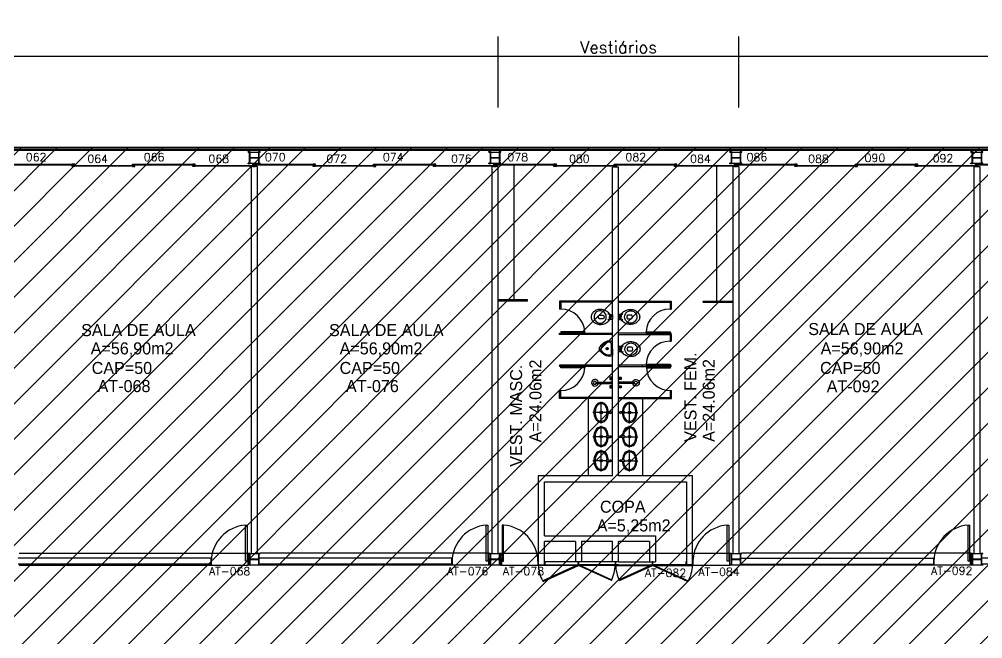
# Model space of a CAD drawing. Extents: x 966 to 1086, y 39 to 70.
# Drawn here: x 1010.94 to 1034.94, y 54.78 to 70.21 of the extents above; entities that cross this region are included whole.
import ezdxf
from ezdxf.enums import TextEntityAlignment as Align

# ---------------------------------------------------------------- set-up
doc = ezdxf.new("R2010")
doc.units = 0
doc.header["$LTSCALE"] = 0.5
doc.header["$MEASUREMENT"] = 0
doc.header["$PDMODE"] = 34
doc.header["$PDSIZE"] = 0.1
doc.layers.get('0').update_dxf_attribs({"color": 3, "linetype": 'CONTINUOUS'})
doc.layers.get('DEFPOINTS').update_dxf_attribs({"linetype": 'CONTINUOUS'})
for name, color, linetype in [('2', 2, 'CONTINUOUS'), ('3', 2, 'CONTINUOUS'), ('BLK', 2, 'CONTINUOUS'), ('DIVISORIA', 1, 'CONTINUOUS'), ('ENDEREÇO', 2, 'CONTINUOUS'), ('EQUIP', 7, 'CONTINUOUS'), ('EQUIP_I', 13, 'CONTINUOUS'), ('MATRIZ', 2, 'CONTINUOUS'), ('MATRIZ-1', 1, 'CONTINUOUS'), ('NMOD', 2, 'CONTINUOUS'), ('TEXTO-CENTRO-CUSTO', 2, 'CONTINUOUS')]:
    doc.layers.add(name, color=color, linetype=linetype)
doc.styles.add('FONTE', font='FONTE.shx', dxfattribs={"height": 0.4})
doc.styles.add('ROMANS', font='simplex.shx', dxfattribs={"height": 0.3})
doc.styles.add('UNB-100', font='simplex.shx', dxfattribs={"height": 0.2})
doc.dimstyles.new('1', dxfattribs={"dimtxt": 0.3, "dimasz": 0.18, "dimexe": 0.5, "dimexo": 1, "dimgap": 0.08, "dimtad": 1, "dimdec": 4, "dimzin": 12, "dimdsep": 46, "dimtxsty": 'ROMANS', "dimblk1": 'NONE', "dimblk2": 'NONE', "dimsah": 1, "dimcen": 0, "dimclrd": 2, "dimclre": 2, "dimclrt": 2, "dimadec": 0, "dimazin": 0, "dimtfac": 1, "dimtdec": 4, "dimtofl": 0, "dimtmove": 2, "dimatfit": 3, "dimldrblk": 'NONE', "dimfxl": 0, "dimtolj": 1, "dimtzin": 4, "dimarcsym": 0})

# ---------------------------------------------------------------- blocks, each defined once
blk = doc.blocks.new('*D11')
at = {"color": 2, "linetype": 'ByBlock'}
for p, q in [((778.792, 160.257), (778.792, 162.027)), ((796.792, 160.257), (796.792, 162.027)), ((796.792, 161.527), (778.792, 161.527))]:
    blk.add_line(p, q, dxfattribs=at)
at = {"layer": 'DEFPOINTS', "color": 0, "linetype": 'ByBlock'}
for p in [(778.792, 161.527), (778.792, 159.257), (796.792, 159.257)]:
    blk.add_point(p, dxfattribs=at)
at = {"color": 2, "linetype": 'ByBlock', "insert": (787.792, 161.757), "char_height": 0.3, "attachment_point": 5, "style": 'ROMANS'}
blk.add_mtext('\\A1;Salas de Aula', dxfattribs=at)
blk = doc.blocks.new('_NONE')
at = {"color": 0, "linetype": 'ByBlock'}
blk.add_circle((0, 0), 0.25, dxfattribs=at)
blk = doc.blocks.new('*D12')
at = {"layer": 'DEFPOINTS', "color": 0, "linetype": 'Continuous'}
for p in [(974.865, 69.283), (974.865, 67.013), (1022.874, 67.013)]:
    blk.add_point(p, dxfattribs=at)
at = {"layer": 'TEXTO-CENTRO-CUSTO', "color": 2, "linetype": 'Continuous', "lineweight": -2}
for p, q in [((974.865, 68.013), (974.865, 69.783)), ((1022.874, 68.013), (1022.874, 69.783)), ((1022.874, 69.283), (974.865, 69.283))]:
    blk.add_line(p, q, dxfattribs=at)
at = {"layer": 'TEXTO-CENTRO-CUSTO', "color": 2, "linetype": 'Continuous', "insert": (998.87, 69.513), "char_height": 0.3, "attachment_point": 5, "style": 'ROMANS'}
blk.add_mtext('\\A1;Salas de Aula', dxfattribs=at)
blk = doc.blocks.new('*D13')
at = {"layer": 'DEFPOINTS', "color": 0, "linetype": 'Continuous'}
for p in [(1022.874, 69.283), (1022.874, 67.013), (1028.867, 67.013)]:
    blk.add_point(p, dxfattribs=at)
at = {"layer": 'TEXTO-CENTRO-CUSTO', "color": 2, "linetype": 'Continuous', "lineweight": -2}
for p, q in [((1022.874, 68.013), (1022.874, 69.783)), ((1028.867, 68.013), (1028.867, 69.783)), ((1028.867, 69.283), (1022.874, 69.283))]:
    blk.add_line(p, q, dxfattribs=at)
at = {"layer": 'TEXTO-CENTRO-CUSTO', "color": 2, "linetype": 'Continuous', "insert": (1025.871, 69.513), "char_height": 0.3, "attachment_point": 5, "style": 'ROMANS'}
blk.add_mtext('\\A1;Vestiários', dxfattribs=at)
blk = doc.blocks.new('Vsimples')
at = {"color": 2}
for p, q in [((0, 0), (0, 0.052)), ((0, -0.051), (0, 0)), ((0.012, 0.062), (0.07, 0.062)), ((0.07, 0.069), (0.07, 0.074)), ((0.07, 0.062), (0.07, 0.069)), ((0.07, -0.062), (0.012, -0.062)), ((0.07, -0.069), (0.07, -0.062)), ((0.07, -0.074), (0.07, -0.069))]:
    blk.add_line(p, q, dxfattribs=at)
for points in [[(0.07, 0.044, -0.380199), (0.062, 0.036), (0.051, 0.036, -0.087349), (0.047, 0.037, 0.172037), (0.038, 0.037, 0.102747), (0.036, 0.036, 0.167994), (0.035, 0.032), (0.035, 0)], [(0.07, -0.044, 0.380199), (0.062, -0.036), (0.051, -0.036, 0.087349), (0.047, -0.037, -0.172037), (0.038, -0.037, -0.102747), (0.036, -0.036, -0.167994), (0.035, -0.032), (0.035, 0)]]:
    blk.add_lwpolyline(points, format="xyb", dxfattribs=at)
at = {"color": 1}
blk.add_lwpolyline([(0.046, -0.035), (0.046, 0), (0.046, 0.035)], dxfattribs=at)
at = {"color": 2}
for points in [[(0.07, 0.062), (0.07, 0)], [(0.07, -0.062), (0.07, 0)]]:
    blk.add_lwpolyline(points, dxfattribs=at)
at = {"color": 1}
for points in [[(0.152, 0, 0.268395), (0.23, -0.133, 0.179674), (0.33, -0.151, 0.170707), (0.421, -0.1, 0.179561), (0.457, 0, 0.179561), (0.421, 0.1, 0.170707), (0.33, 0.151, 0.179674), (0.23, 0.133, 0.268395)], [(0.343, 0.03, -0.183333), (0.343, -0.03, -0.302776), (0.32, -0.044), (0.224, -0.044, -0.370787), (0.224, 0.044), (0.32, 0.044, -0.302776)]]:
    blk.add_lwpolyline(points, format="xyb", close=True, dxfattribs=at)
for centre in [(0.1, 0.073), (0.1, -0.073)]:
    blk.add_circle(centre, 0.0075, dxfattribs=at)
at = {"color": 2}
for centre, radius, start, end in [((0.012, 0.051), 0.0118, 88.7011, 176.3198), ((0.08, 0.075), 0.0102, 134.7561, 181.6914), ((0.311, -0.132), 0.32, 124.4619, 138.0521), ((0.318, -0.145), 0.335, 105.2525, 124.1524), ((0.3, -0.055), 0.243, 82.9547, 106.7622), ((0.302, -0.06), 0.248, 58.927, 83.517), ((0.289, -0.076), 0.268, 38.1603, 58.3191), ((0.381, 0), 0.149, 359.8718, 36.9981), ((0.012, -0.051), 0.0118, 183.6802, 271.2989), ((0.08, -0.075), 0.0102, 178.3086, 225.2439), ((0.311, 0.132), 0.32, 221.9479, 235.5381), ((0.318, 0.145), 0.335, 235.8476, 254.7475), ((0.3, 0.055), 0.243, 253.2378, 277.0453), ((0.302, 0.06), 0.248, 276.483, 301.073), ((0.289, 0.076), 0.268, 301.6809, 321.8397), ((0.381, 0), 0.149, 323.0019, 0.1282)]:
    blk.add_arc(centre, radius, start, end, dxfattribs=at)
blk = doc.blocks.new('CHUV')
at = {"linetype": 'Continuous'}
for p, q in [((-0.015, 0.401), (-0.015, 0.019)), ((0.015, 0.4), (0.015, 0.019)), ((-0.028, 0.019), (-0.039, 0)), ((-0.039, 0), (0.039, 0)), ((-0.028, 0.019), (0.028, 0.019)), ((0.028, 0.019), (0.039, 0))]:
    blk.add_line(p, q, dxfattribs=at)
for radius, start, end in [(0.0833, 279.9041, 259.1487), (0.0383, 291.9768, 245.8195)]:
    blk.add_arc((0.001, 0.436), radius, start, end, dxfattribs=at)
blk = doc.blocks.new('Chuveiro')
at = {"layer": 'EQUIP', "color": 1}
for p, q in [((0.016, 0.117), (-0.001, 0.117)), ((0.016, 0.084), (-0.001, 0.084)), ((0.032, 0.112), (0.032, 0.09)), ((0.065, 0.117), (0.038, 0.117)), ((0.038, 0.084), (0.065, 0.084)), ((0.016, -0.092), (-0.001, -0.092)), ((0.016, -0.125), (-0.001, -0.125)), ((0.032, -0.097), (0.032, -0.119)), ((0.065, -0.092), (0.038, -0.092)), ((0.038, -0.125), (0.065, -0.125))]:
    blk.add_line(p, q, dxfattribs=at)
for points in [[(0.016, 0.128), (0.016, 0.073), (0.065, 0.073), (0.065, 0.128)], [(0.016, -0.081), (0.016, -0.136), (0.065, -0.136), (0.065, -0.081)]]:
    blk.add_lwpolyline(points, close=True, dxfattribs=at)
for centre, start, end in [((0.038, 0.112), 90, 180), ((0.038, 0.09), 180, 270), ((0.038, -0.097), 90, 180), ((0.038, -0.119), 180, 270)]:
    blk.add_arc(centre, 0.0055, start, end, dxfattribs=at)
at = {"layer": '2', "rotation": 270}
blk.add_blockref('CHUV', (0, 0), dxfattribs=at)
blk = doc.blocks.new('Mic_plt')
at = {"layer": 'EQUIP', "color": 2, "linetype": 'ByBlock'}
blk.add_line((-0.173, 0.13), (0.177, 0.13), dxfattribs=at)
blk.add_lwpolyline([(0.177, 0.13), (0.193, 0.092), (0.198, 0.052), (0.193, 0.013), (0.181, -0.025), (0.163, -0.062), (0.141, -0.095), (0.116, -0.125), (0.092, -0.15), (0.068, -0.17), (0.045, -0.184), (0.023, -0.192), (0.002, -0.195), (-0.02, -0.192), (-0.042, -0.184), (-0.065, -0.17), (-0.088, -0.15), (-0.113, -0.125), (-0.138, -0.095), (-0.16, -0.062), (-0.178, -0.025), (-0.19, 0.013), (-0.195, 0.052), (-0.19, 0.092), (-0.173, 0.13)], dxfattribs=at)
at = {"layer": 'EQUIP_I', "color": 1}
blk.add_line((-0.103, 0.1), (0.106, 0.1), dxfattribs=at)
blk.add_lwpolyline([(0.106, 0.1), (0.138, 0.094), (0.158, 0.077), (0.166, 0.053), (0.165, 0.024), (0.156, -0.009), (0.141, -0.043), (0.121, -0.075), (0.099, -0.102), (0.076, -0.124), (0.051, -0.139), (0.026, -0.147), (0.001, -0.149), (-0.024, -0.145), (-0.05, -0.135), (-0.074, -0.119), (-0.099, -0.097), (-0.122, -0.069), (-0.142, -0.038), (-0.158, -0.005), (-0.167, 0.026), (-0.168, 0.055), (-0.159, 0.078), (-0.138, 0.094), (-0.103, 0.1)], dxfattribs=at)
for centre, radius in [((0.002, -0.001), 0.0275), ((-0.02, 0.002), 0.00274), ((-0.018, 0.008), 0.00274), ((-0.015, 0.013), 0.00274), ((-0.01, 0.017), 0.00274), ((-0.005, 0.02), 0.00274), ((0.002, -0.001), 0.00744), ((0.002, 0.021), 0.00274), ((0.008, 0.02), 0.00274), ((0.013, 0.017), 0.00274), ((0.018, 0.013), 0.00274), ((0.021, 0.008), 0.00274), ((0.023, 0.002), 0.00274), ((-0.02, -0.004), 0.00274), ((-0.018, -0.01), 0.00274), ((-0.015, -0.016), 0.00274), ((-0.01, -0.02), 0.00274), ((-0.005, -0.022), 0.00274), ((0.002, -0.023), 0.00274), ((0.008, -0.022), 0.00274), ((0.013, -0.02), 0.00274), ((0.018, -0.016), 0.00274), ((0.021, -0.01), 0.00274), ((0.023, -0.004), 0.00274)]:
    blk.add_circle(centre, radius, dxfattribs=at)

msp = doc.modelspace()

# ---------------------------------------------------------------- hatches: boundary and pattern name
at = {"layer": 'DIVISORIA'}
h = msp.add_hatch(dxfattribs=at)
h.set_pattern_fill('ANSI31', color=256, scale=5, style=0)
h.paths.add_polyline_path([(965.64165, 67.0132), (965.64165, 42.5132), (1085.94106, 42.5132), (1085.94106, 67.0132)])

# ---------------------------------------------------------------- linework, layer by layer
msp.add_lwpolyline([(965.64165, 67.0132), (1085.94106, 67.0132), (1085.94106, 42.5132), (965.64165, 42.5132)], close=True)
at = {"layer": 'MATRIZ'}
for p, q in [((1016.71665, 66.53948), (1016.71665, 56.90082)), ((1016.86665, 66.53948), (1016.71665, 66.53948)), ((1016.86665, 66.53948), (1016.86665, 56.90082)), ((1022.71665, 66.53948), (1022.71665, 56.90082)), ((1022.86665, 66.53948), (1022.71665, 66.53948)), ((1022.86665, 66.53948), (1022.86665, 56.90082)), ((1023.26665, 63.22141), (1023.26665, 66.58678)), ((1025.71665, 58.8382), (1025.71665, 66.52558)), ((1025.86665, 66.52558), (1025.71665, 66.52558)), ((1025.86665, 58.8382), (1025.86665, 66.52558)), ((1028.31665, 63.19141), (1028.31665, 66.54118)), ((1028.71665, 66.53948), (1028.71665, 56.90082)), ((1028.86665, 66.53948), (1028.71665, 66.53948)), ((1028.86665, 66.53948), (1028.86665, 56.90082)), ((1034.71665, 66.53948), (1034.71665, 56.90082)), ((1034.71665, 66.53948), (1034.86665, 66.53948)), ((1034.86665, 66.53948), (1034.86665, 56.90082)), ((1023.60165, 63.22141), (1022.86665, 63.22141)), ((1023.60165, 63.19141), (1022.86665, 63.19141)), ((1023.60165, 63.19027), (1023.60165, 63.22027)), ((1025.71665, 63.19141), (1024.40165, 63.19141)), ((1024.40165, 63.19141), (1024.40165, 62.99141)), ((1025.71665, 63.16141), (1024.40165, 63.16141)), ((1024.43165, 63.16141), (1024.43165, 62.99141)), ((1025.86665, 63.19141), (1027.18165, 63.19141)), ((1025.86665, 63.16141), (1027.18165, 63.16141)), ((1027.15165, 63.16141), (1027.15165, 62.99141)), ((1027.18165, 63.19141), (1027.18165, 62.99141)), ((1027.98165, 63.19141), (1028.71665, 63.19141)), ((1027.98165, 63.16141), (1027.98165, 63.19141)), ((1027.98165, 63.16141), (1028.71665, 63.16141)), ((1024.43165, 62.99141), (1024.40165, 62.99141)), ((1027.15165, 62.99141), (1027.18165, 62.99141)), ((1024.43165, 62.42281), (1024.43165, 62.39281)), ((1025.0295, 62.42281), (1024.43165, 62.42281)), ((1025.0295, 62.39281), (1025.0295, 62.42281)), ((1026.5538, 62.42281), (1027.15165, 62.42281)), ((1026.5538, 62.39281), (1026.5538, 62.42281)), ((1027.15165, 62.42281), (1027.15165, 62.39281)), ((1024.40165, 62.36141), (1024.40165, 62.39141)), ((1024.40165, 62.39141), (1025.71665, 62.39141)), ((1025.71665, 62.36141), (1024.40165, 62.36141)), ((1024.43165, 62.39281), (1025.0295, 62.39281)), ((1025.0295, 62.39281), (1024.43165, 62.39281)), ((1027.18165, 62.39141), (1025.86665, 62.39141)), ((1025.86665, 62.36141), (1027.18165, 62.36141)), ((1027.15165, 62.39281), (1026.5538, 62.39281)), ((1026.5538, 62.39281), (1027.15165, 62.39281)), ((1027.15165, 62.36141), (1027.15165, 62.19141)), ((1027.15165, 62.19141), (1027.18165, 62.19141)), ((1027.18165, 62.36141), (1027.18165, 62.39141)), ((1027.18165, 62.36141), (1027.18165, 62.19141)), ((1025.71665, 61.59141), (1024.40165, 61.59141)), ((1024.40165, 61.59141), (1024.40165, 61.56141)), ((1025.71665, 61.56141), (1024.40165, 61.56141)), ((1024.43165, 61.56001), (1025.0295, 61.56001)), ((1024.43165, 61.53001), (1024.43165, 61.56001)), ((1025.0295, 61.53001), (1024.43165, 61.53001)), ((1025.0295, 61.56001), (1025.0295, 61.53001)), ((1027.18165, 61.59141), (1025.86665, 61.59141)), ((1025.86665, 61.56141), (1027.18165, 61.56141)), ((1026.46665, 61.56141), (1026.46665, 61.59141)), ((1026.5538, 61.62281), (1027.15165, 61.62281)), ((1026.5538, 61.59281), (1026.5538, 61.62281)), ((1027.15165, 61.59281), (1026.5538, 61.59281)), ((1026.5538, 61.59281), (1027.15165, 61.59281)), ((1026.5635, 61.56001), (1026.5635, 61.53001)), ((1027.16135, 61.56001), (1026.5635, 61.56001)), ((1026.5635, 61.53001), (1027.16135, 61.53001)), ((1027.15165, 61.62281), (1027.15165, 61.59281)), ((1027.16135, 61.53001), (1027.16135, 61.56001)), ((1027.18165, 61.56141), (1027.18165, 61.59141)), ((1024.43165, 60.96141), (1024.40165, 60.96141)), ((1024.40165, 60.76141), (1024.40165, 60.96141)), ((1024.43165, 60.79141), (1024.43165, 60.96141)), ((1027.16135, 60.96141), (1027.19135, 60.96141)), ((1027.16135, 60.79141), (1027.16135, 60.96141)), ((1027.19135, 60.76141), (1027.19135, 60.96141)), ((1025.71665, 60.76141), (1024.40165, 60.76141)), ((1025.71665, 60.79141), (1024.43165, 60.79141)), ((1025.11665, 60.76141), (1025.11665, 58.8538)), ((1025.86665, 60.79141), (1026.46665, 60.79141)), ((1025.86665, 60.76141), (1026.46665, 60.76141)), ((1025.87635, 60.79141), (1027.16135, 60.79141)), ((1025.87635, 60.76141), (1027.19135, 60.76141)), ((1026.46665, 60.76141), (1026.46665, 58.8538)), ((1025.43712, 60.14363), (1025.43712, 60.68075)), ((1026.14618, 60.14363), (1026.14618, 60.68075)), ((1025.56057, 60.41644), (1025.23217, 60.41644)), ((1025.63087, 60.41644), (1025.52354, 60.41644)), ((1025.56057, 60.42503), (1025.56057, 60.40786)), ((1025.56796, 60.43301), (1025.66565, 60.44044)), ((1025.56796, 60.39988), (1025.66565, 60.39244)), ((1026.01534, 60.43301), (1025.91765, 60.44044)), ((1026.01534, 60.39988), (1025.91765, 60.39244)), ((1025.95243, 60.41644), (1026.05976, 60.41644)), ((1026.02273, 60.42503), (1026.02273, 60.40786)), ((1026.02273, 60.41644), (1026.35113, 60.41644)), ((1025.43712, 59.54518), (1025.43712, 60.0823)), ((1026.14618, 59.54518), (1026.14618, 60.0823)), ((1025.56057, 59.81374), (1025.23217, 59.81374)), ((1025.56057, 59.82232), (1025.56057, 59.80515)), ((1025.56796, 59.8303), (1025.66565, 59.83774)), ((1025.56796, 59.79717), (1025.66565, 59.78974)), ((1026.01534, 59.8303), (1025.91765, 59.83774)), ((1026.01534, 59.79717), (1025.91765, 59.78974)), ((1026.02273, 59.82232), (1026.02273, 59.80515)), ((1026.02273, 59.81374), (1026.35113, 59.81374)), ((1025.43712, 58.94673), (1025.43712, 59.48384)), ((1026.14618, 58.94673), (1026.14618, 59.48384)), ((1025.56057, 59.21528), (1025.23217, 59.21528)), ((1025.56057, 59.22387), (1025.56057, 59.2067)), ((1025.56796, 59.23185), (1025.66565, 59.23928)), ((1025.56796, 59.19872), (1025.66565, 59.19128)), ((1026.01534, 59.23185), (1025.91765, 59.23928)), ((1026.01534, 59.19872), (1025.91765, 59.19128)), ((1026.02273, 59.22387), (1026.02273, 59.2067)), ((1026.02273, 59.21528), (1026.35113, 59.21528)), ((1023.8715, 58.8382), (1023.87157, 56.62452)), ((1025.71665, 58.8382), (1023.8715, 58.8382)), ((1027.71175, 58.8382), (1025.86665, 58.8382)), ((1027.71175, 56.62452), (1027.71175, 58.8382)), ((1024.0215, 58.6882), (1027.56175, 58.6882)), ((1024.0215, 57.34452), (1024.0215, 58.6882)), ((1027.56175, 58.6882), (1027.56175, 56.62452)), ((1016.57612, 57.61072), (1016.61612, 57.61072)), ((1016.57612, 56.71072), (1016.57612, 57.61072)), ((1016.61612, 57.61072), (1016.61612, 56.71072)), ((1022.57612, 57.61034), (1022.61612, 57.61034)), ((1022.57612, 56.71034), (1022.57612, 57.61034)), ((1022.61612, 57.61034), (1022.61612, 56.71034)), ((1023.00718, 57.61034), (1022.96718, 57.61034)), ((1022.96718, 57.61034), (1022.96718, 56.71034)), ((1023.00718, 56.71034), (1023.00718, 57.61034)), ((1028.57612, 57.61034), (1028.61612, 57.61034)), ((1028.57612, 56.71034), (1028.57612, 57.61034)), ((1028.61612, 57.61034), (1028.61612, 56.71034)), ((1034.57612, 57.61072), (1034.61612, 57.61072)), ((1034.57612, 56.71072), (1034.57612, 57.61072)), ((1034.61612, 57.61072), (1034.61612, 56.71072)), ((1024.0215, 57.34452), (1026.7892, 57.34452)), ((1024.02155, 56.62452), (1024.02155, 57.2052)), ((1024.7941, 57.2052), (1024.02155, 57.2052)), ((1024.7941, 57.2052), (1024.7941, 56.69949)), ((1025.71665, 57.2052), (1024.9441, 57.2052)), ((1024.9441, 57.2052), (1024.9441, 56.69948)), ((1025.71665, 56.69945), (1025.71665, 57.20313)), ((1026.6392, 57.2052), (1025.86665, 57.2052)), ((1025.86665, 56.69945), (1025.86665, 57.20513)), ((1026.6392, 57.2052), (1026.6392, 56.69948)), ((1026.7892, 57.34452), (1026.7892, 56.69949)), ((1016.64165, 56.61282), (1016.64165, 56.91282)), ((1016.64165, 56.90082), (1016.64165, 56.91282)), ((1016.64165, 56.91282), (1016.68365, 56.91282)), ((1016.64165, 56.90082), (1016.67165, 56.90082)), ((1016.67165, 56.90082), (1016.67165, 56.62482)), ((1016.68365, 56.91282), (1016.68365, 56.61282)), ((1016.68365, 56.90082), (1016.89965, 56.90082)), ((1016.89965, 56.91282), (1016.89965, 56.61282)), ((1016.89965, 56.91282), (1016.94165, 56.91282)), ((1016.91165, 56.90082), (1016.91165, 56.62482)), ((1016.91165, 56.90082), (1016.94165, 56.90082)), ((1016.94165, 56.90082), (1016.94165, 56.91282)), ((1022.64165, 56.61282), (1022.64165, 56.91282)), ((1022.64165, 56.90082), (1022.64165, 56.91282)), ((1022.64165, 56.91282), (1022.68365, 56.91282)), ((1022.64165, 56.90082), (1022.67165, 56.90082)), ((1022.67165, 56.90082), (1022.67165, 56.62482)), ((1022.68365, 56.91282), (1022.68365, 56.61282)), ((1022.68365, 56.90082), (1022.89965, 56.90082)), ((1022.89965, 56.91282), (1022.89965, 56.61282)), ((1022.89965, 56.91282), (1022.94165, 56.91282)), ((1022.91165, 56.90082), (1022.91165, 56.62482)), ((1022.91165, 56.90082), (1022.94165, 56.90082)), ((1022.94165, 56.61282), (1022.94165, 56.91282)), ((1022.94165, 56.90082), (1022.94165, 56.91282)), ((1028.64165, 56.61282), (1028.64165, 56.91282)), ((1028.64165, 56.90082), (1028.64165, 56.91282)), ((1028.64165, 56.91282), (1028.68365, 56.91282)), ((1028.64165, 56.90082), (1028.67165, 56.90082)), ((1028.67165, 56.90082), (1028.67165, 56.62482)), ((1028.68365, 56.91282), (1028.68365, 56.61282)), ((1028.68365, 56.90082), (1028.89965, 56.90082)), ((1028.89965, 56.91282), (1028.89965, 56.61282)), ((1028.89965, 56.91282), (1028.94165, 56.91282)), ((1028.91165, 56.90082), (1028.91165, 56.62482)), ((1028.91165, 56.90082), (1028.94165, 56.90082)), ((1028.94165, 56.90082), (1028.94165, 56.91282)), ((1034.64165, 56.91282), (1034.68365, 56.91282)), ((1034.64165, 56.90082), (1034.64165, 56.91282)), ((1034.64165, 56.90082), (1034.67165, 56.90082)), ((1034.64165, 56.90082), (1034.64165, 56.62482)), ((1034.67165, 56.90082), (1034.67165, 56.62482)), ((1034.68365, 56.91282), (1034.68365, 56.61282)), ((1034.68365, 56.90082), (1034.89965, 56.90082)), ((1034.89965, 56.91282), (1034.89965, 56.61282)), ((1034.89965, 56.91282), (1034.94165, 56.91282)), ((1034.91165, 56.90082), (1034.91165, 56.62482)), ((1034.91165, 56.90082), (1034.94165, 56.90082)), ((1034.94165, 56.90082), (1034.94165, 56.91282)), ((1015.71175, 56.78482), (1010.91165, 56.78482)), ((1015.71175, 56.78482), (1015.71175, 56.63482)), ((1015.71675, 56.79114), (1015.71675, 56.63114)), ((1015.71675, 56.79114), (1015.72175, 56.79114)), ((1015.72175, 56.79114), (1015.72175, 56.63114)), ((1016.61612, 56.71072), (1016.57612, 56.71072)), ((1016.63165, 56.79114), (1016.63665, 56.79114)), ((1016.63165, 56.79114), (1016.63165, 56.63114)), ((1016.63665, 56.79114), (1016.63665, 56.63114)), ((1016.68365, 56.76882), (1016.89965, 56.76882)), ((1016.68365, 56.75682), (1016.89965, 56.75682)), ((1021.71175, 56.78482), (1016.91165, 56.78482)), ((1021.71175, 56.78482), (1021.71175, 56.63482)), ((1021.71675, 56.79077), (1021.71675, 56.63077)), ((1021.71675, 56.79077), (1021.72175, 56.79077)), ((1021.72175, 56.79077), (1021.72175, 56.63077)), ((1022.61612, 56.71034), (1022.57612, 56.71034)), ((1022.63165, 56.79077), (1022.63665, 56.79077)), ((1022.63165, 56.79077), (1022.63165, 56.63077)), ((1022.63665, 56.79077), (1022.63665, 56.63077)), ((1022.68365, 56.76882), (1022.89965, 56.76882)), ((1022.68365, 56.75682), (1022.89965, 56.75682)), ((1022.95165, 56.79077), (1022.94665, 56.79077)), ((1022.94665, 56.79077), (1022.94665, 56.63077)), ((1022.95165, 56.79077), (1022.95165, 56.63077)), ((1022.96718, 56.71034), (1023.00718, 56.71034)), ((1023.86655, 56.79077), (1023.86155, 56.79077)), ((1023.86155, 56.79077), (1023.86155, 56.63077)), ((1023.86655, 56.79077), (1023.86655, 56.63077)), ((1024.02155, 56.69952), (1024.02155, 56.62452)), ((1024.04155, 56.69952), (1024.02155, 56.69952)), ((1024.7941, 56.69942), (1024.04155, 56.69952)), ((1024.04155, 56.62459), (1024.04155, 56.69952)), ((1024.9441, 56.69948), (1024.7941, 56.69949)), ((1024.8591, 56.69948), (1024.8591, 56.62448)), ((1024.8791, 56.69948), (1024.8591, 56.69948)), ((1024.8791, 56.62455), (1024.8791, 56.69948)), ((1025.71665, 56.69945), (1024.9441, 56.69948)), ((1025.86665, 56.69945), (1025.71665, 56.69945)), ((1025.78165, 56.69945), (1025.78165, 56.62445)), ((1025.80165, 56.69945), (1025.78165, 56.69945)), ((1025.80165, 56.62452), (1025.80165, 56.69945)), ((1025.86665, 56.69945), (1026.6392, 56.69948)), ((1026.6392, 56.69948), (1026.7892, 56.69949)), ((1026.7042, 56.69955), (1026.7042, 56.62455)), ((1026.7242, 56.69955), (1026.7042, 56.69955)), ((1026.7242, 56.62462), (1026.7242, 56.69955)), ((1027.54175, 56.69949), (1027.54175, 56.62449)), ((1027.56175, 56.69949), (1027.54175, 56.69949)), ((1027.56175, 56.62456), (1027.56175, 56.69949)), ((1027.71675, 56.79077), (1027.72175, 56.79077)), ((1027.71675, 56.79077), (1027.71675, 56.63077)), ((1027.72175, 56.79077), (1027.72175, 56.63077)), ((1028.61612, 56.71034), (1028.57612, 56.71034)), ((1028.63165, 56.79077), (1028.63665, 56.79077)), ((1028.63165, 56.79077), (1028.63165, 56.63077)), ((1028.63665, 56.79077), (1028.63665, 56.63077)), ((1028.68365, 56.76882), (1028.89965, 56.76882)), ((1028.68365, 56.75682), (1028.89965, 56.75682)), ((1028.91165, 56.78482), (1033.71175, 56.78482)), ((1033.71175, 56.78482), (1033.71175, 56.63482)), ((1033.71675, 56.79114), (1033.71675, 56.63114)), ((1033.71675, 56.79114), (1033.72175, 56.79114)), ((1033.72175, 56.79114), (1033.72175, 56.63114)), ((1034.61612, 56.71072), (1034.57612, 56.71072)), ((1034.63165, 56.79114), (1034.63665, 56.79114)), ((1034.63165, 56.79114), (1034.63165, 56.63114)), ((1034.63665, 56.79114), (1034.63665, 56.63114)), ((1034.68365, 56.76882), (1034.89965, 56.76882)), ((1034.68365, 56.75682), (1034.89965, 56.75682)), ((1039.71175, 56.78454), (1034.91165, 56.78454)), ((1015.71175, 56.63482), (1010.91165, 56.63482)), ((1015.71675, 56.63114), (1015.72175, 56.63114)), ((1016.63165, 56.63114), (1016.63665, 56.63114)), ((1016.67165, 56.62482), (1016.64165, 56.62482)), ((1016.68365, 56.61282), (1016.64165, 56.61282)), ((1016.68365, 56.62482), (1016.89965, 56.62482)), ((1016.94165, 56.61282), (1016.89965, 56.61282)), ((1021.71175, 56.63482), (1016.91165, 56.63482)), ((1016.94165, 56.62482), (1016.91165, 56.62482)), ((1016.94165, 56.61282), (1016.94165, 56.62482)), ((1021.71675, 56.63077), (1021.72175, 56.63077)), ((1022.63165, 56.63077), (1022.63665, 56.63077)), ((1022.67165, 56.62482), (1022.64165, 56.62482)), ((1022.64165, 56.61282), (1022.64165, 56.62482)), ((1022.68365, 56.61282), (1022.64165, 56.61282)), ((1022.68365, 56.62482), (1022.89965, 56.62482)), ((1022.94165, 56.61282), (1022.89965, 56.61282)), ((1022.94165, 56.62482), (1022.91165, 56.62482)), ((1022.94165, 56.61282), (1022.94165, 56.62482)), ((1022.95165, 56.63077), (1022.94665, 56.63077)), ((1023.86655, 56.63077), (1023.86155, 56.63077)), ((1023.87155, 56.62452), (1023.87155, 56.60452)), ((1023.87155, 56.62452), (1024.87174, 56.62452)), ((1024.8661, 56.60452), (1023.87155, 56.60452)), ((1024.8591, 56.62448), (1023.98131, 56.21939)), ((1023.99177, 56.20234), (1024.8691, 56.60716)), ((1024.04155, 56.62452), (1024.02155, 56.62452)), ((1024.8591, 56.62448), (1024.8691, 56.60716)), ((1024.8791, 56.62448), (1024.8591, 56.62448)), ((1024.8661, 56.62452), (1024.8661, 56.60452)), ((1024.8791, 56.62448), (1024.8691, 56.60716)), ((1025.69018, 56.22829), (1024.8691, 56.60716)), ((1024.8721, 56.62452), (1024.8721, 56.60452)), ((1025.78865, 56.60452), (1024.8721, 56.60452)), ((1025.86665, 56.62452), (1024.87774, 56.62452)), ((1024.8791, 56.62448), (1025.6987, 56.24625)), ((1025.71665, 56.62452), (1026.70556, 56.62452)), ((1025.80165, 56.62445), (1025.78165, 56.62445)), ((1025.78865, 56.62449), (1025.78865, 56.60449)), ((1025.79465, 56.62449), (1025.79465, 56.60449)), ((1025.79465, 56.60452), (1026.7112, 56.60452)), ((1026.7042, 56.62448), (1025.8846, 56.24625)), ((1025.89312, 56.22829), (1026.7142, 56.60716)), ((1026.7242, 56.62455), (1026.7042, 56.62455)), ((1026.7042, 56.62448), (1026.7142, 56.60716)), ((1026.7112, 56.62452), (1026.7112, 56.60452)), ((1027.71175, 56.62452), (1026.71156, 56.62452)), ((1026.7242, 56.62448), (1026.7142, 56.60716)), ((1027.59153, 56.20234), (1026.7142, 56.60716)), ((1026.7172, 56.62452), (1026.7172, 56.60452)), ((1026.7172, 56.60452), (1027.71175, 56.60452)), ((1026.7242, 56.62448), (1027.60199, 56.21939)), ((1027.56175, 56.62449), (1027.54175, 56.62449)), ((1027.71675, 56.63077), (1027.72175, 56.63077)), ((1028.63165, 56.63077), (1028.63665, 56.63077)), ((1028.67165, 56.62482), (1028.64165, 56.62482)), ((1028.68365, 56.61282), (1028.64165, 56.61282)), ((1028.68365, 56.62482), (1028.89965, 56.62482)), ((1028.94165, 56.61282), (1028.89965, 56.61282)), ((1028.91165, 56.63482), (1033.71175, 56.63482)), ((1028.94165, 56.62482), (1028.91165, 56.62482)), ((1028.94165, 56.61282), (1028.94165, 56.62482)), ((1033.71675, 56.63114), (1033.72175, 56.63114)), ((1034.63165, 56.63114), (1034.63665, 56.63114)), ((1034.64165, 56.61282), (1034.64165, 56.62482)), ((1034.67165, 56.62482), (1034.64165, 56.62482)), ((1034.68365, 56.61282), (1034.64165, 56.61282)), ((1034.68365, 56.62482), (1034.89965, 56.62482)), ((1034.94165, 56.61282), (1034.89965, 56.61282)), ((1039.71175, 56.63454), (1034.91165, 56.63454)), ((1034.94165, 56.62482), (1034.91165, 56.62482)), ((1034.94165, 56.61282), (1034.94165, 56.62482))]:
    msp.add_line(p, q, dxfattribs=at)
for centre, radius in [((1025.43712, 60.41644), 0.03298), ((1025.43712, 60.41644), 0.0212), ((1025.66565, 60.41644), 0.024), ((1025.91765, 60.41644), 0.024), ((1026.14618, 60.41644), 0.03298), ((1026.14618, 60.41644), 0.0212), ((1025.43712, 59.81374), 0.03298), ((1025.43712, 59.81374), 0.0212), ((1025.66565, 59.81374), 0.024), ((1025.91765, 59.81374), 0.024), ((1026.14618, 59.81374), 0.03298), ((1026.14618, 59.81374), 0.0212), ((1025.43712, 59.21528), 0.03298), ((1025.43712, 59.21528), 0.0212), ((1025.66565, 59.21528), 0.024), ((1025.91765, 59.21528), 0.024), ((1026.14618, 59.21528), 0.03298), ((1026.14618, 59.21528), 0.0212)]:
    msp.add_circle(centre, radius, dxfattribs=at)
for centre, radius, start, end in [((1024.43165, 62.39281), 0.5986, 2.872693, 90), ((1027.15165, 62.39281), 0.5986, 90, 177.127307), ((1027.15165, 61.59281), 0.5986, 90, 177.127307), ((1024.43165, 61.56001), 0.5986, 270, 357.127307), ((1027.16135, 61.56001), 0.5986, 182.872693, 270), ((1025.60449, 60.41644), 0.34876, 153.594648, 206.405352), ((1025.60449, 60.41644), 0.32049, 153.594648, 206.405352), ((1025.43712, 60.49955), 0.1619, 26.405351, 153.594648), ((1025.43712, 60.49955), 0.13363, 26.405351, 153.594648), ((1025.26976, 60.41644), 0.32049, 3.259055, 26.405351), ((1025.26976, 60.41644), 0.34876, 3.347781, 26.405351), ((1026.31354, 60.41644), 0.34876, 153.594649, 176.652219), ((1026.31354, 60.41644), 0.32049, 153.594649, 176.740945), ((1026.14618, 60.49955), 0.1619, 26.405352, 153.594649), ((1026.14618, 60.49955), 0.13363, 26.405352, 153.594649), ((1025.97881, 60.41644), 0.32049, 333.594648, 26.405352), ((1025.97881, 60.41644), 0.34876, 333.594648, 26.405352), ((1025.43712, 60.33334), 0.1619, 206.405352, 333.594646), ((1025.43712, 60.33334), 0.13363, 206.405352, 333.594646), ((1025.26976, 60.41644), 0.32049, 333.594647, 356.740944), ((1025.56857, 60.42503), 0.008, 94.353556, 180), ((1025.56857, 60.40786), 0.008, 180, 265.646444), ((1025.26976, 60.41644), 0.34876, 333.594647, 356.652219), ((1026.31354, 60.41644), 0.34876, 183.347781, 206.405353), ((1026.31354, 60.41644), 0.32049, 183.259056, 206.405353), ((1026.14618, 60.33334), 0.1619, 206.405354, 333.594648), ((1026.01473, 60.42503), 0.008, 0, 85.646444), ((1026.01473, 60.40786), 0.008, 274.353556, 0), ((1026.14618, 60.33334), 0.13363, 206.405354, 333.594648), ((1025.43712, 59.89684), 0.1619, 26.405351, 153.594648), ((1025.43712, 59.89684), 0.13363, 26.405351, 153.594648), ((1026.14618, 59.89684), 0.1619, 26.405352, 153.594649), ((1026.14618, 59.89684), 0.13363, 26.405352, 153.594649), ((1025.60449, 59.81374), 0.34876, 153.594648, 206.405352), ((1025.60449, 59.81374), 0.32049, 153.594648, 206.405352), ((1025.26976, 59.81374), 0.32049, 3.259055, 26.405351), ((1025.26976, 59.81374), 0.32049, 333.594647, 356.740944), ((1025.56857, 59.82232), 0.008, 94.353556, 180), ((1025.56857, 59.80515), 0.008, 180, 265.646444), ((1025.26976, 59.81374), 0.34876, 3.347781, 26.405351), ((1025.26976, 59.81374), 0.34876, 333.594647, 356.652219), ((1026.31354, 59.81374), 0.34876, 153.594649, 176.652219), ((1026.31354, 59.81374), 0.34876, 183.347781, 206.405353), ((1026.31354, 59.81374), 0.32049, 153.594649, 176.740945), ((1026.31354, 59.81374), 0.32049, 183.259056, 206.405353), ((1026.01473, 59.82232), 0.008, 0, 85.646444), ((1026.01473, 59.80515), 0.008, 274.353556, 0), ((1025.97881, 59.81374), 0.32049, 333.594648, 26.405352), ((1025.97881, 59.81374), 0.34876, 333.594648, 26.405352), ((1025.43712, 59.73064), 0.1619, 206.405352, 333.594646), ((1025.43712, 59.73064), 0.13363, 206.405352, 333.594646), ((1026.14618, 59.73064), 0.1619, 206.405354, 333.594648), ((1026.14618, 59.73064), 0.13363, 206.405354, 333.594648), ((1025.60449, 59.21528), 0.34876, 153.594648, 206.405352), ((1025.60449, 59.21528), 0.32049, 153.594648, 206.405352), ((1025.43712, 59.29839), 0.1619, 26.405351, 153.594648), ((1025.43712, 59.29839), 0.13363, 26.405351, 153.594648), ((1025.26976, 59.21528), 0.32049, 3.259055, 26.405351), ((1025.26976, 59.21528), 0.34876, 3.347781, 26.405351), ((1026.31354, 59.21528), 0.34876, 153.594649, 176.652219), ((1026.31354, 59.21528), 0.32049, 153.594649, 176.740945), ((1026.14618, 59.29839), 0.1619, 26.405352, 153.594649), ((1026.14618, 59.29839), 0.13363, 26.405352, 153.594649), ((1025.97881, 59.21528), 0.32049, 333.594648, 26.405352), ((1025.97881, 59.21528), 0.34876, 333.594648, 26.405352), ((1025.43712, 59.13218), 0.1619, 206.405352, 333.594646), ((1025.43712, 59.13218), 0.13363, 206.405352, 333.594646), ((1025.26976, 59.21528), 0.32049, 333.594647, 356.740944), ((1025.56857, 59.22387), 0.008, 94.353556, 180), ((1025.56857, 59.2067), 0.008, 180, 265.646444), ((1025.26976, 59.21528), 0.34876, 333.594647, 356.652219), ((1026.31354, 59.21528), 0.34876, 183.347781, 206.405353), ((1026.31354, 59.21528), 0.32049, 183.259056, 206.405353), ((1026.14618, 59.13218), 0.1619, 206.405354, 333.594648), ((1026.01473, 59.22387), 0.008, 0, 85.646444), ((1026.01473, 59.2067), 0.008, 274.353556, 0), ((1026.14618, 59.13218), 0.13363, 206.405354, 333.594648), ((1016.64558, 56.68925), 0.92408, 94.310497, 178.642288), ((1022.64558, 56.68887), 0.92408, 94.310497, 178.642288), ((1022.93772, 56.68887), 0.92408, 1.357712, 85.689503), ((1028.64558, 56.68887), 0.92408, 94.310497, 178.642288), ((1034.64558, 56.68925), 0.92408, 94.310497, 178.642288), ((1024.68355, 56.62452), 0.81225, 181.410941, 210.057733), ((1024.72583, 56.67831), 1.06418, 334.983829, 357.098971), ((1026.85747, 56.67831), 1.06418, 182.901029, 205.016171), ((1026.89975, 56.62452), 0.81225, 329.942267, 358.589059)]:
    msp.add_arc(centre, radius, start, end, dxfattribs=at)
at = {"layer": 'MATRIZ-1'}
for p, q in [((1085.94106, 67.0132), (965.64165, 67.0132)), ((1048.28606, 66.96804), (965.64165, 66.96804)), ((1048.28606, 66.93804), (965.64165, 66.93804)), ((1016.64165, 66.9012), (1016.64165, 66.9132)), ((1016.64165, 66.9132), (1016.68365, 66.9132)), ((1016.64165, 66.9012), (1016.67165, 66.9012)), ((1016.67165, 66.9012), (1016.67165, 66.6252)), ((1016.68365, 66.9132), (1016.68365, 66.6132)), ((1016.68365, 66.9012), (1016.89965, 66.9012)), ((1016.68365, 66.7692), (1016.89965, 66.7692)), ((1016.68365, 66.7572), (1016.89965, 66.7572)), ((1016.89965, 66.9132), (1016.89965, 66.6132)), ((1016.89965, 66.9132), (1016.94165, 66.9132)), ((1016.91165, 66.9012), (1016.91165, 66.6252)), ((1016.91165, 66.9012), (1016.94165, 66.9012)), ((1016.94165, 66.9012), (1016.94165, 66.9132)), ((1022.64165, 66.9012), (1022.64165, 66.9132)), ((1022.64165, 66.9132), (1022.68365, 66.9132)), ((1022.64165, 66.9012), (1022.67165, 66.9012)), ((1022.67165, 66.9012), (1022.67165, 66.6252)), ((1022.68365, 66.9132), (1022.68365, 66.6132)), ((1022.68365, 66.9012), (1022.89965, 66.9012)), ((1022.68365, 66.7692), (1022.89965, 66.7692)), ((1022.68365, 66.7572), (1022.89965, 66.7572)), ((1022.89965, 66.9132), (1022.89965, 66.6132)), ((1022.89965, 66.9132), (1022.94165, 66.9132)), ((1022.91165, 66.9012), (1022.91165, 66.6252)), ((1022.91165, 66.9012), (1022.94165, 66.9012)), ((1022.94165, 66.9012), (1022.94165, 66.9132)), ((1028.64165, 66.9012), (1028.64165, 66.9132)), ((1028.64165, 66.9132), (1028.68365, 66.9132)), ((1028.64165, 66.9012), (1028.67165, 66.9012)), ((1028.67165, 66.9012), (1028.67165, 66.6252)), ((1028.68365, 66.9132), (1028.68365, 66.6132)), ((1028.68365, 66.9012), (1028.89965, 66.9012)), ((1028.68365, 66.7692), (1028.89965, 66.7692)), ((1028.68365, 66.7572), (1028.89965, 66.7572)), ((1028.89965, 66.9132), (1028.89965, 66.6132)), ((1028.89965, 66.9132), (1028.94165, 66.9132)), ((1028.91165, 66.9012), (1028.91165, 66.6252)), ((1028.91165, 66.9012), (1028.94165, 66.9012)), ((1028.94165, 66.9012), (1028.94165, 66.9132)), ((1034.64165, 66.9132), (1034.68365, 66.9132)), ((1034.64165, 66.9012), (1034.64165, 66.9132)), ((1034.64165, 66.9012), (1034.67165, 66.9012)), ((1034.67165, 66.9012), (1034.67165, 66.6252)), ((1034.68365, 66.9132), (1034.68365, 66.6132)), ((1034.68365, 66.9012), (1034.89965, 66.9012)), ((1034.68365, 66.7692), (1034.89965, 66.7692)), ((1034.68365, 66.7572), (1034.89965, 66.7572)), ((1034.89965, 66.9132), (1034.89965, 66.6132)), ((1034.89965, 66.9132), (1034.94165, 66.9132)), ((1034.91165, 66.9012), (1034.91165, 66.6252)), ((1034.91165, 66.9012), (1034.94165, 66.9012)), ((1034.94165, 66.9012), (1034.94165, 66.9132)), ((1012.31465, 66.59386), (1010.76865, 66.59386)), ((1012.31465, 66.57786), (1010.76865, 66.57786)), ((1012.32165, 66.60086), (1012.26165, 66.60086)), ((1012.26165, 66.57086), (1012.32165, 66.57086)), ((1012.26165, 66.54086), (1012.26165, 66.57086)), ((1012.32165, 66.54086), (1012.26165, 66.54086)), ((1013.81465, 66.56386), (1012.26865, 66.56386)), ((1012.26865, 66.56386), (1012.26865, 66.54786)), ((1013.81465, 66.54786), (1012.26865, 66.54786)), ((1012.31465, 66.57786), (1012.31465, 66.59386)), ((1012.32165, 66.57086), (1012.32165, 66.60086)), ((1013.76165, 66.60086), (1013.82165, 66.60086)), ((1013.76165, 66.57086), (1013.76165, 66.60086)), ((1013.82165, 66.57086), (1013.76165, 66.57086)), ((1013.76165, 66.54086), (1013.82165, 66.54086)), ((1015.31465, 66.59386), (1013.76865, 66.59386)), ((1013.76865, 66.57786), (1013.76865, 66.59386)), ((1015.31465, 66.57786), (1013.76865, 66.57786)), ((1013.81465, 66.56386), (1013.81465, 66.54786)), ((1013.82165, 66.54086), (1013.82165, 66.57086)), ((1015.32165, 66.60086), (1015.26165, 66.60086)), ((1015.26165, 66.57086), (1015.32165, 66.57086)), ((1015.26165, 66.54086), (1015.26165, 66.57086)), ((1015.32165, 66.54086), (1015.26165, 66.54086)), ((1016.81465, 66.56386), (1015.26865, 66.56386)), ((1015.26865, 66.56386), (1015.26865, 66.54786)), ((1016.81465, 66.54786), (1015.26865, 66.54786)), ((1015.31465, 66.57786), (1015.31465, 66.59386)), ((1015.32165, 66.57086), (1015.32165, 66.60086)), ((1016.67165, 66.6252), (1016.64165, 66.6252)), ((1016.64165, 66.6132), (1016.64165, 66.6252)), ((1016.68365, 66.6132), (1016.64165, 66.6132)), ((1016.68365, 66.6252), (1016.89965, 66.6252)), ((1016.76165, 66.60086), (1016.82165, 66.60086)), ((1016.76165, 66.57086), (1016.76165, 66.60086)), ((1016.82165, 66.57086), (1016.76165, 66.57086)), ((1016.76165, 66.54086), (1016.82165, 66.54086)), ((1016.76865, 66.57786), (1016.76865, 66.59386)), ((1018.31465, 66.59386), (1016.76865, 66.59386)), ((1018.31465, 66.57786), (1016.76865, 66.57786)), ((1016.81465, 66.56386), (1016.81465, 66.54786)), ((1016.82165, 66.54086), (1016.82165, 66.57086)), ((1016.94165, 66.6132), (1016.89965, 66.6132)), ((1016.94165, 66.6252), (1016.91165, 66.6252)), ((1016.94165, 66.6132), (1016.94165, 66.6252)), ((1018.32165, 66.60086), (1018.26165, 66.60086)), ((1018.26165, 66.57086), (1018.32165, 66.57086)), ((1018.26165, 66.54086), (1018.26165, 66.57086)), ((1018.32165, 66.54086), (1018.26165, 66.54086)), ((1018.26865, 66.56386), (1018.26865, 66.54786)), ((1019.81465, 66.56386), (1018.26865, 66.56386)), ((1019.81465, 66.54786), (1018.26865, 66.54786)), ((1018.31465, 66.57786), (1018.31465, 66.59386)), ((1018.32165, 66.57086), (1018.32165, 66.60086)), ((1019.76165, 66.60086), (1019.82165, 66.60086)), ((1019.76165, 66.57086), (1019.76165, 66.60086)), ((1019.82165, 66.57086), (1019.76165, 66.57086)), ((1019.76165, 66.54086), (1019.82165, 66.54086)), ((1021.31465, 66.59386), (1019.76865, 66.59386)), ((1019.76865, 66.57786), (1019.76865, 66.59386)), ((1021.31465, 66.57786), (1019.76865, 66.57786)), ((1019.81465, 66.56386), (1019.81465, 66.54786)), ((1019.82165, 66.54086), (1019.82165, 66.57086)), ((1021.32165, 66.60086), (1021.26165, 66.60086)), ((1021.26165, 66.57086), (1021.32165, 66.57086)), ((1021.26165, 66.54086), (1021.26165, 66.57086)), ((1021.32165, 66.54086), (1021.26165, 66.54086)), ((1022.81465, 66.56386), (1021.26865, 66.56386)), ((1021.26865, 66.56386), (1021.26865, 66.54786)), ((1022.81465, 66.54786), (1021.26865, 66.54786)), ((1021.31465, 66.57786), (1021.31465, 66.59386)), ((1021.32165, 66.57086), (1021.32165, 66.60086)), ((1022.67165, 66.6252), (1022.64165, 66.6252)), ((1022.64165, 66.6132), (1022.64165, 66.6252)), ((1022.68365, 66.6132), (1022.64165, 66.6132)), ((1022.68365, 66.6252), (1022.89965, 66.6252)), ((1022.76165, 66.60086), (1022.82165, 66.60086)), ((1022.76165, 66.57086), (1022.76165, 66.60086)), ((1022.82165, 66.57086), (1022.76165, 66.57086)), ((1022.76165, 66.54086), (1022.82165, 66.54086)), ((1022.76865, 66.57786), (1022.76865, 66.59386)), ((1024.31465, 66.59386), (1022.76865, 66.59386)), ((1024.31465, 66.57786), (1022.76865, 66.57786)), ((1022.81465, 66.56386), (1022.81465, 66.54786)), ((1022.82165, 66.54086), (1022.82165, 66.57086)), ((1022.94165, 66.6132), (1022.89965, 66.6132)), ((1022.94165, 66.6252), (1022.91165, 66.6252)), ((1022.94165, 66.6132), (1022.94165, 66.6252)), ((1024.32165, 66.60086), (1024.26165, 66.60086)), ((1024.26165, 66.57086), (1024.32165, 66.57086)), ((1024.26165, 66.54086), (1024.26165, 66.57086)), ((1024.32165, 66.54086), (1024.26165, 66.54086)), ((1024.26865, 66.56386), (1024.26865, 66.54786)), ((1025.81465, 66.56386), (1024.26865, 66.56386)), ((1025.81465, 66.54786), (1024.26865, 66.54786)), ((1024.31465, 66.57786), (1024.31465, 66.59386)), ((1024.32165, 66.57086), (1024.32165, 66.60086)), ((1025.76165, 66.60086), (1025.82165, 66.60086)), ((1025.76165, 66.57086), (1025.76165, 66.60086)), ((1025.82165, 66.57086), (1025.76165, 66.57086)), ((1025.76165, 66.54086), (1025.82165, 66.54086)), ((1027.31465, 66.59386), (1025.76865, 66.59386)), ((1025.76865, 66.57786), (1025.76865, 66.59386)), ((1027.31465, 66.57786), (1025.76865, 66.57786)), ((1025.81465, 66.56386), (1025.81465, 66.54786)), ((1025.82165, 66.54086), (1025.82165, 66.57086)), ((1027.32165, 66.60086), (1027.26165, 66.60086)), ((1027.26165, 66.57086), (1027.32165, 66.57086)), ((1027.26165, 66.54086), (1027.26165, 66.57086)), ((1027.32165, 66.54086), (1027.26165, 66.54086)), ((1028.81465, 66.56386), (1027.26865, 66.56386)), ((1027.26865, 66.56386), (1027.26865, 66.54786)), ((1028.81465, 66.54786), (1027.26865, 66.54786)), ((1027.31465, 66.57786), (1027.31465, 66.59386)), ((1027.32165, 66.57086), (1027.32165, 66.60086)), ((1028.67165, 66.6252), (1028.64165, 66.6252)), ((1028.64165, 66.6132), (1028.64165, 66.6252)), ((1028.68365, 66.6132), (1028.64165, 66.6132)), ((1028.68365, 66.6252), (1028.89965, 66.6252)), ((1028.76165, 66.60086), (1028.82165, 66.60086)), ((1028.76165, 66.57086), (1028.76165, 66.60086)), ((1028.82165, 66.57086), (1028.76165, 66.57086)), ((1028.76165, 66.54086), (1028.82165, 66.54086)), ((1028.76865, 66.57786), (1028.76865, 66.59386)), ((1030.31465, 66.59386), (1028.76865, 66.59386)), ((1030.31465, 66.57786), (1028.76865, 66.57786)), ((1028.81465, 66.56386), (1028.81465, 66.54786)), ((1028.82165, 66.54086), (1028.82165, 66.57086)), ((1028.94165, 66.6132), (1028.89965, 66.6132)), ((1028.94165, 66.6252), (1028.91165, 66.6252)), ((1028.94165, 66.6132), (1028.94165, 66.6252)), ((1030.32165, 66.60086), (1030.26165, 66.60086)), ((1030.26165, 66.57086), (1030.32165, 66.57086)), ((1030.26165, 66.54086), (1030.26165, 66.57086)), ((1030.32165, 66.54086), (1030.26165, 66.54086)), ((1031.81465, 66.56386), (1030.26865, 66.56386)), ((1030.26865, 66.56386), (1030.26865, 66.54786)), ((1031.81465, 66.54786), (1030.26865, 66.54786)), ((1030.31465, 66.57786), (1030.31465, 66.59386)), ((1030.32165, 66.57086), (1030.32165, 66.60086)), ((1031.76165, 66.60086), (1031.82165, 66.60086)), ((1031.76165, 66.57086), (1031.76165, 66.60086)), ((1031.82165, 66.57086), (1031.76165, 66.57086)), ((1031.76165, 66.54086), (1031.82165, 66.54086)), ((1031.76865, 66.57786), (1031.76865, 66.59386)), ((1033.31465, 66.59386), (1031.76865, 66.59386)), ((1033.31465, 66.57786), (1031.76865, 66.57786)), ((1031.81465, 66.56386), (1031.81465, 66.54786)), ((1031.82165, 66.54086), (1031.82165, 66.57086)), ((1033.32165, 66.60086), (1033.26165, 66.60086)), ((1033.26165, 66.57086), (1033.32165, 66.57086)), ((1033.26165, 66.54086), (1033.26165, 66.57086)), ((1033.32165, 66.54086), (1033.26165, 66.54086)), ((1034.81465, 66.56386), (1033.26865, 66.56386)), ((1033.26865, 66.56386), (1033.26865, 66.54786)), ((1034.81465, 66.54786), (1033.26865, 66.54786)), ((1033.31465, 66.57786), (1033.31465, 66.59386)), ((1033.32165, 66.57086), (1033.32165, 66.60086)), ((1034.64165, 66.6132), (1034.64165, 66.6252)), ((1034.67165, 66.6252), (1034.64165, 66.6252)), ((1034.68365, 66.6132), (1034.64165, 66.6132)), ((1034.68365, 66.6252), (1034.89965, 66.6252)), ((1034.76165, 66.60086), (1034.82165, 66.60086)), ((1034.76165, 66.57086), (1034.76165, 66.60086)), ((1034.82165, 66.57086), (1034.76165, 66.57086)), ((1034.76165, 66.54086), (1034.82165, 66.54086)), ((1036.31465, 66.59386), (1034.76865, 66.59386)), ((1034.76865, 66.57786), (1034.76865, 66.59386)), ((1036.31465, 66.57786), (1034.76865, 66.57786)), ((1034.81465, 66.56386), (1034.81465, 66.54786)), ((1034.82165, 66.54086), (1034.82165, 66.57086)), ((1034.94165, 66.6132), (1034.89965, 66.6132)), ((1034.94165, 66.6252), (1034.91165, 66.6252)), ((1034.94165, 66.6132), (1034.94165, 66.6252)), ((1010.94165, 56.91282), (1016.64165, 56.91282)), ((1022.64165, 56.91282), (1016.94165, 56.91282)), ((1022.94165, 56.91282), (1028.64165, 56.91282)), ((1034.64165, 56.91282), (1028.94165, 56.91282)), ((1010.94165, 56.61282), (1016.64165, 56.61282)), ((1022.64165, 56.61282), (1016.94165, 56.61282)), ((1022.94165, 56.61282), (1028.64165, 56.61282)), ((1034.64165, 56.61282), (1028.94165, 56.61282))]:
    msp.add_line(p, q, dxfattribs=at)

# ---------------------------------------------------------------- block references
at = {"layer": '3'}
for name, p, rotation in [('Mic_plt', (1025.58677, 62.00898), 270.6309633564411), ('Chuveiro', (1025.71572, 61.15733), 180)]:
    msp.add_blockref(name, p, dxfattribs=dict(at, rotation=rotation))
at = {"layer": '3', "xscale": -1, "rotation": 180}
msp.add_blockref('Chuveiro', (1025.86756, 61.15733), dxfattribs=at)
at = {"layer": 'BLK', "rotation": 180}
msp.add_blockref('Vsimples', (1025.71665, 62.79606), dxfattribs=at)
at = {"layer": 'BLK', "xscale": -1, "rotation": 180}
for p in [(1025.86665, 62.79606), (1025.87456, 61.99606)]:
    msp.add_blockref('Vsimples', p, dxfattribs=at)

# ---------------------------------------------------------------- texts
at = {"layer": '3', "style": 'FONTE'}
for s, p in [('SALA DE AULA', (1033.4497, 62.34504)), ('SALA DE AULA', (1015.3366, 62.31831)), ('SALA DE AULA', (1021.51279, 62.31831)), ('A=56,90m2', (1014.78404, 61.8634)), ('A=56,90m2', (1020.98411, 61.8634)), ('A=56,90m2', (1032.96649, 61.8634)), ('CAP=50', (1014.25069, 61.37503)), ('CAP=50', (1020.42658, 61.37503)), ('CAP=50', (1032.39477, 61.37503)), ('AT-068', (1014.20902, 60.92445)), ('AT-076', (1020.39574, 60.92445)), ('AT-092', (1032.37086, 60.91763)), ('COPA', (1026.54404, 57.91946)), ('A=5,25m2', (1027.16543, 57.4528))]:
    msp.add_text(s, height=0.3, dxfattribs=at).set_placement(p, align=Align.RIGHT)
for s, p in [('A=24.06m2', (1023.94891, 61.73365)), ('VEST. FEM.', (1027.81046, 61.91348)), ('A=24.06m2', (1028.26537, 61.74672)), ('VEST. MASC.', (1023.46726, 61.60668))]:
    msp.add_text(s, height=0.3, rotation=90, dxfattribs=at).set_placement(p, align=Align.RIGHT)
at = {"layer": 'ENDEREÇO', "style": 'UNB-100'}
for s, p in [('AT-068', (1016.6962, 56.36238)), ('AT-076', (1022.62613, 56.36238)), ('AT-078', (1024.0157, 56.36275)), ('AT-082', (1027.55567, 56.32013)), ('AT-084', (1028.88805, 56.34731)), ('AT-092', (1034.68412, 56.37449))]:
    msp.add_text(s, height=0.2, dxfattribs=at).set_placement(p, align=Align.RIGHT)
at = {"layer": 'NMOD', "style": 'UNB-100'}
for s, p in [('062', (1011.6175, 66.67805)), ('064', (1013.15125, 66.63547)), ('066', (1014.55718, 66.67805)), ('068', (1016.16896, 66.63547)), ('070', (1017.5749, 66.67805)), ('072', (1019.10864, 66.63547)), ('074', (1020.51458, 66.67805)), ('076', (1022.21092, 66.63547)), ('078', (1023.61685, 66.67805)), ('080', (1025.1506, 66.63547)), ('082', (1026.55653, 66.67805)), ('084', (1028.16752, 66.63547)), ('086', (1029.57346, 66.67805)), ('088', (1031.1072, 66.63547)), ('090', (1032.51314, 66.65735)), ('092', (1034.20948, 66.64927))]:
    msp.add_text(s, height=0.2, dxfattribs=at).set_placement(p, align=Align.RIGHT)

# ---------------------------------------------------------------- dimensions: what is measured, and where the dimension line sits
at = {"layer": 'TEXTO-CENTRO-CUSTO', "linetype": 'Continuous'}
for base, p1, p2, text, picture, middle in [((974.86541, 69.28312), (1022.87402, 67.0132), (974.86541, 67.0132), 'Salas de Aula', '*D12', (998.86972, 69.51312)), ((1022.87402, 69.28312), (1028.86707, 67.0132), (1022.87402, 67.0132), 'Vestiários', '*D13', (1025.87055, 69.51312))]:
    dim = msp.add_linear_dim(base=base, p1=p1, p2=p2, text=text, dimstyle='1', dxfattribs=at)
    dim.commit()
    dim.dimension.update_dxf_attribs({"geometry": picture, "text_midpoint": middle})
dim = msp.add_linear_dim(base=(1028.86707, 69.28312), p1=(1046.86675, 67.0132), p2=(1028.86707, 67.0132), text='Salas de Aula', dimstyle='1', dxfattribs=at)
dim.commit()
dim.dimension.update_dxf_attribs({"geometry": '*D11', "text_midpoint": (1037.86691, 69.51312), "insert": (250.0751, -92.24427)})

doc.saveas('drawing.dxf')
